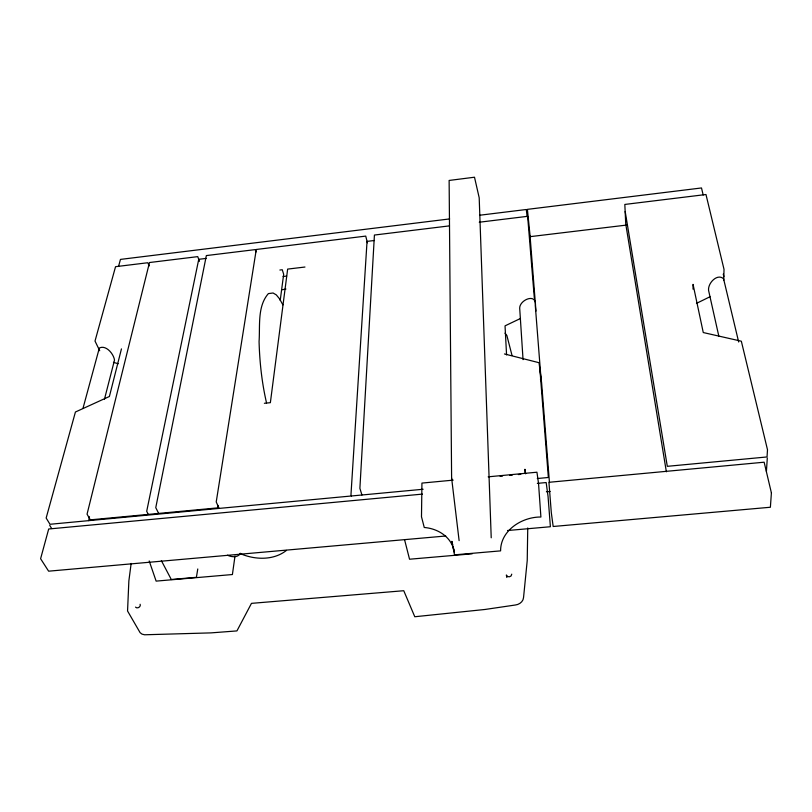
<?xml version="1.0" encoding="UTF-8"?>
<svg xmlns="http://www.w3.org/2000/svg" width="812" height="812" viewBox="0 0 812 812"><rect width="100%" height="100%" fill="white"/><g stroke="black" fill="none" stroke-linecap="round" stroke-linejoin="round"><path stroke-width="1.22" d="M527.749 527.973L527.232 560.493L523.557 597.429C523.334 601.601 519.294 604.615 515.366 605.001L484.997 609.467L414.78 616.744L403.757 590.72L251.476 603.357L236.931 630.914L210.978 632.883L144.597 634.781L142.009 634.121L140.09 632.649L127.555 611L128.864 580.945L131.148 563.426M723.756 280.241L724.01 269.31L705.983 194.515L624.824 204.441L625.747 224.021L666.368 471.802M766.416 471.447L767.299 458.029M280.211 300.44L283.672 274.233L282.251 269.746L279.886 270.031M235.003 556.027L232.405 574.531L156.127 581.118L149.205 560.96M217.961 505.399L217.565 507.896L90.315 519.853L87.057 514.169L149.479 262.53L197.732 256.633L199.498 261.322M197.773 568.979L196.402 577.322L171.291 579.494L161.355 560.605M89.482 516.767L88.691 520.644M121.455 348.886L109.397 396.489L75.425 412.009L46.152 518.036L49.989 524.278L423.143 489.25M104.433 399.342L114.502 360.092C113.71 353.941 105.966 344.592 99.348 348.013L83.007 408.274M118.532 266.458L120.46 259.404L449.635 218.925M240.453 553.307C238.058 557.803 231.42 557.215 227.492 555.195M540.437 379.316L540.944 377.61L535.321 305.951C537.158 292.421 519.568 299.75 519.69 308.195L523.05 359.635M286.443 550.404C273.482 560.716 254.46 559.915 239.936 553.449M696.463 303.383L710.003 296.745M520.502 318.477L505.034 325.856L506.566 354.915M282.383 289.722L285.936 289.031M479.79 215.221L526.277 209.506L527.161 216.662M449.503 225.868L374.423 235.044L359.889 488.347L361.939 494.995M479.273 222.224L527.638 216.317L534.326 298.024M206.126 258.419L198.747 259.312L146.698 511.296L148.302 514.412M374.454 240.484L367.044 241.387L350.977 494.579L351.423 495.98M626.722 225.056L530.165 236.647L527.394 209.364L701.497 187.958L703.182 195.012M304.967 267.026L287.651 269.097L270.366 402.671L264.377 403.3M283.083 276.506L286.646 276.08M453.177 480.136L421.935 483.089L421.489 516.757L424.26 527.485C435.821 528.389 447.706 534.651 452.446 545.654M488.185 476.827L536.935 472.208L538.518 483.272L540.904 517.021C522.096 516.808 500.466 530.388 500.598 550.871L454.507 554.85L451.868 541.32L452.71 544.893M500.111 476.289L502.537 476.065M509.834 475.375L512.27 475.142M518.35 474.563L520.776 474.34M537.28 478.532L548.354 477.486L539.929 369.683M422.433 494.102L48.69 528.998L40.6 558.727L48.618 571.181L445.747 536.001M537.331 483.373L546.161 482.551L548.049 496.406L550.384 526.734L507.52 530.53M546.385 491.778L550.15 491.433M472.158 553.814L409.542 559.224L404.549 539.635M504.455 353.951L539.036 362.71L541.604 382.746L549.46 482.582M113.447 362.325L118.207 363.756M505.003 333.174L506.861 335.488L512.037 355.524M135.533 607.122C137.198 609.203 141.318 606.686 140.131 604.27M49.705 525.323L51.663 528.51M282.901 304.896L279.602 298.897L276.293 294.878L273.065 293L268.386 293.599C257.211 306.347 260.165 325.774 259.069 341.547C259.637 362.162 261.88 382.787 266.529 402.894M158.675 513.438L155.762 507.662L206.36 255.577L255.232 249.609L256.024 251.974M99.703 350.733L95.014 341.07L115.548 266.681L147.835 262.733L149.175 265.94M219.098 508.403L216.225 501.948L256.277 249.477L365.745 236.099L367.4 242.808M452.954 546.649L454.385 552.038L453.269 547.278M723.259 274.111L723.847 276.547M738.666 342.004L723.573 278.78C717.026 272.68 706.308 284.505 708.927 291.975L718.874 336.391M506.82 577.474L506.353 574.997L507.581 576.54L509.398 576.794L511.052 576.002L511.753 574.155M625.189 211.496L667.302 466.321L767.035 456.953L767.502 449.767L741.336 341.202L703.263 332.544L693.052 284.373L693.052 289.163M525.638 473.843L524.938 469.265L525.151 472.706M451.604 477.974L459.115 540.619M530.023 235.51L535.971 311.087M491.219 537.798L479.192 197.773L474.502 177.219L449.127 180.447L451.624 479.669M771.4 492.894L770.385 507.246L553.175 526.491L551.318 512.727L548.932 482.298L764.143 462.201L771.4 492.894"/></g></svg>
